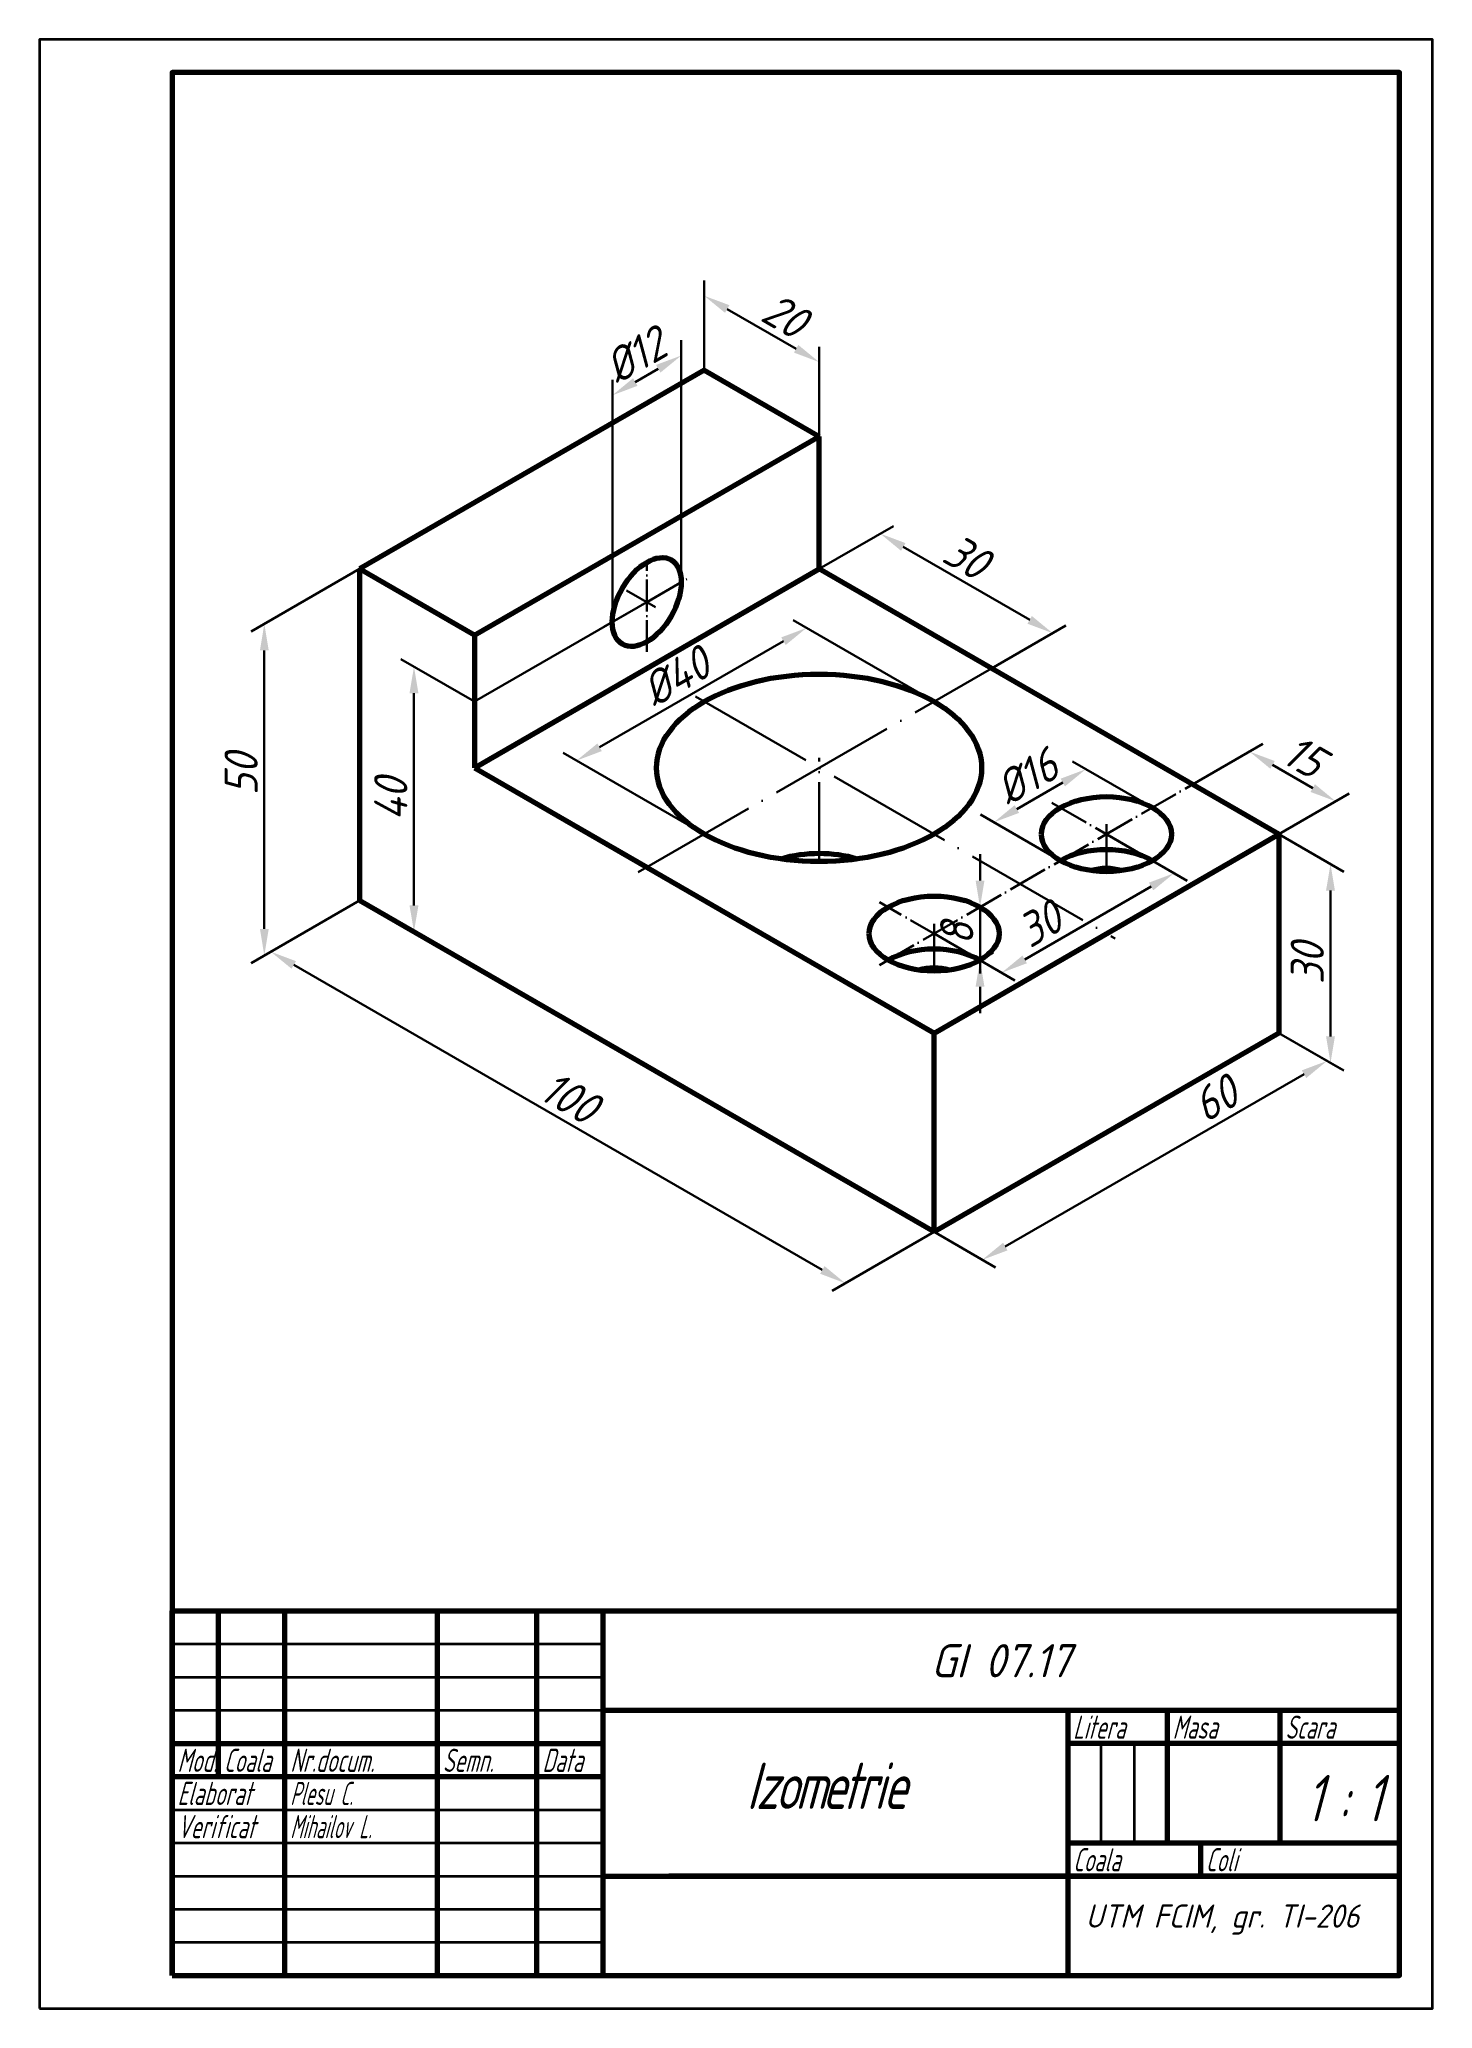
# Model space of a CAD drawing. Header units: millimetres. Extents: x 0 to 210, y 0 to 297.
import ezdxf
from ezdxf.enums import TextEntityAlignment as Align

# ---------------------------------------------------------------- set-up
doc = ezdxf.new("R2010")
doc.units = ezdxf.units.MM
doc.linetypes.add('ACAD_ISO02W100', pattern=[15, 12, -3])
doc.linetypes.add('ACAD_ISO04W100', pattern=[30, 24, -3, 0, -3])
doc.layers.get('0').update_dxf_attribs({"lineweight": 80})
doc.layers.get('Defpoints').update_dxf_attribs({"linetype": 'ACAD_ISO02W100'})
for name, color, linetype, lineweight in [('Axe', 92, 'ACAD_ISO04W100', 30), ('Contur', 12, 'Continuous', 70), ('Cote', 163, 'Continuous', 30), ('Subtire', 53, 'Continuous', 35), ('text3.5', 21, 'Continuous', 35), ('text5', 221, 'Continuous', 50), ('text7', 130, 'Continuous', 70)]:
    doc.layers.add(name, color=color, linetype=linetype, lineweight=lineweight)
doc.styles.get("Standard").update_dxf_attribs({"font": 'isocp.shx', "oblique": 15})
doc.dimstyles.new('ISO-25', dxfattribs={"dimtxt": 5, "dimasz": 4, "dimexe": 2, "dimexo": 0, "dimgap": 1, "dimtad": 1, "dimtoh": 1, "dimdec": 0, "dimtxsty": 'Standard', "dimcen": 4, "dimadec": 0, "dimazin": 0, "dimtfac": 1, "dimtdec": 0, "dimtmove": 0, "dimatfit": 3, "dimldrblk": 'DOTSMALL', "dimfxl": 1, "dimlwd": 30, "dimlwe": 30, "dimarcsym": 0})

# ---------------------------------------------------------------- blocks, each defined once
blk = doc.blocks.new('*D6')
at = {"layer": 'Cote', "color": 0, "lineweight": 30, "transparency": 16777216}
for p, q in [((186.82, 147.13), (196.09, 141.77)), ((190.62, 140.93), (145.59, 114.93)), ((134.85, 117.13), (144.12, 111.77))]:
    blk.add_line(p, q, dxfattribs=at)
at = {"layer": 'Cote', "color": 0, "transparency": 16777216}
for points in [[(190.29, 141.51), (190.96, 140.35), (194.09, 142.93)], [(145.26, 115.51), (145.92, 114.35), (142.12, 112.93)]]:
    blk.add_solid(points, dxfattribs=at)
at = {"layer": 'Defpoints', "color": 0, "transparency": 16777216}
for p in [(186.82, 147.13), (134.85, 117.13), (142.12, 112.93)]:
    blk.add_point(p, dxfattribs=at)
at = {"layer": 'Cote', "color": 0, "transparency": 16777216, "insert": (177.24, 137.25), "char_height": 5, "attachment_point": 5, "rotation": 30}
blk.add_mtext('60', dxfattribs=at)
blk = doc.blocks.new('_DotSmall')
at = {"color": 0, "linetype": 'ByBlock', "const_width": 0.5}
blk.add_lwpolyline([(-0.0625, 0, 1), (0.0625, 0, 1)], format="xyb", close=True, dxfattribs=at)
blk = doc.blocks.new('*D7')
at = {"layer": 'Cote', "color": 0, "lineweight": 30, "transparency": 16777216}
for p, q in [((48.25, 167.13), (32.88, 158.25)), ((38.34, 157.4), (118.01, 111.4)), ((134.85, 117.13), (119.48, 108.25))]:
    blk.add_line(p, q, dxfattribs=at)
at = {"layer": 'Cote', "color": 0, "transparency": 16777216}
for points in [[(38.67, 157.98), (38.01, 156.83), (34.88, 159.4)], [(118.35, 111.98), (117.68, 110.83), (121.48, 109.4)]]:
    blk.add_solid(points, dxfattribs=at)
at = {"layer": 'Defpoints', "color": 0, "transparency": 16777216}
for p in [(48.25, 167.13), (134.85, 117.13), (121.48, 109.4)]:
    blk.add_point(p, dxfattribs=at)
at = {"layer": 'Cote', "color": 0, "transparency": 16777216, "insert": (79.93, 137.43), "char_height": 5, "attachment_point": 5, "rotation": 330}
blk.add_mtext('100', dxfattribs=at)
blk = doc.blocks.new('*D8')
at = {"layer": 'Cote', "color": 0, "lineweight": 30, "transparency": 16777216}
for p, q in [((48.25, 217.13), (31.9, 207.69)), ((33.9, 204.84), (33.9, 162.84)), ((48.25, 167.13), (31.9, 157.69))]:
    blk.add_line(p, q, dxfattribs=at)
at = {"layer": 'Cote', "color": 0, "transparency": 16777216}
for points in [[(33.24, 204.84), (34.57, 204.84), (33.9, 208.84)], [(33.24, 162.84), (34.57, 162.84), (33.9, 158.84)]]:
    blk.add_solid(points, dxfattribs=at)
at = {"layer": 'Defpoints', "color": 0, "transparency": 16777216}
for p in [(48.25, 217.13), (48.25, 167.13), (33.9, 158.84)]:
    blk.add_point(p, dxfattribs=at)
at = {"layer": 'Cote', "color": 0, "transparency": 16777216, "insert": (30.4, 186.15), "char_height": 5, "attachment_point": 5, "rotation": 90}
blk.add_mtext('50', dxfattribs=at)
blk = doc.blocks.new('*D9')
at = {"layer": 'Cote', "color": 0, "lineweight": 30, "transparency": 16777216}
for p, q in [((186.82, 177.13), (196.61, 171.47)), ((194.61, 168.63), (194.61, 146.63)), ((186.82, 147.13), (196.61, 141.47))]:
    blk.add_line(p, q, dxfattribs=at)
at = {"layer": 'Cote', "color": 0, "transparency": 16777216}
for points in [[(193.94, 168.63), (195.28, 168.63), (194.61, 172.63)], [(193.94, 146.63), (195.28, 146.63), (194.61, 142.63)]]:
    blk.add_solid(points, dxfattribs=at)
at = {"layer": 'Defpoints', "color": 0, "transparency": 16777216}
for p in [(186.82, 177.13), (186.82, 147.13), (194.61, 142.63)]:
    blk.add_point(p, dxfattribs=at)
at = {"layer": 'Cote', "color": 0, "transparency": 16777216, "insert": (191.11, 157.63), "char_height": 5, "attachment_point": 5, "rotation": 90}
blk.add_mtext('30', dxfattribs=at)
blk = doc.blocks.new('*D10')
at = {"layer": 'Cote', "color": 0, "lineweight": 30, "transparency": 16777216}
for p, q in [((134.85, 197.13), (113.62, 209.39)), ((84.44, 190.23), (112.15, 206.23)), ((100.21, 177.13), (78.97, 189.39))]:
    blk.add_line(p, q, dxfattribs=at)
at = {"layer": 'Cote', "color": 0, "transparency": 16777216}
for points in [[(111.82, 206.81), (112.49, 205.66), (115.62, 208.23)], [(84.11, 190.81), (84.77, 189.66), (80.97, 188.23)]]:
    blk.add_solid(points, dxfattribs=at)
at = {"layer": 'Defpoints', "color": 0, "transparency": 16777216}
for p in [(115.62, 208.23), (134.85, 197.13), (100.21, 177.13)]:
    blk.add_point(p, dxfattribs=at)
at = {"layer": 'Cote', "color": 0, "transparency": 16777216, "insert": (95.91, 200.9), "char_height": 5, "attachment_point": 5, "rotation": 30}
blk.add_mtext('%%C40', dxfattribs=at)
blk = doc.blocks.new('*D11')
at = {"layer": 'Cote', "color": 0, "lineweight": 30, "transparency": 16777216}
for p, q in [((167.76, 181.13), (155.72, 188.08)), ((154.26, 184.92), (147.33, 180.92)), ((153.91, 173.13), (141.87, 180.08))]:
    blk.add_line(p, q, dxfattribs=at)
at = {"layer": 'Cote', "color": 0, "transparency": 16777216}
for points in [[(153.93, 185.5), (154.59, 184.34), (157.72, 186.92)], [(147, 181.5), (147.67, 180.34), (143.87, 178.92)]]:
    blk.add_solid(points, dxfattribs=at)
at = {"layer": 'Defpoints', "color": 0, "transparency": 16777216}
for p in [(143.87, 178.92), (167.76, 181.13), (153.91, 173.13)]:
    blk.add_point(p, dxfattribs=at)
at = {"layer": 'Cote', "color": 0, "transparency": 16777216, "insert": (148.81, 185.82), "char_height": 5, "attachment_point": 5, "rotation": 30}
blk.add_mtext('%%C16', dxfattribs=at)
blk = doc.blocks.new('*D12')
at = {"layer": 'Cote', "color": 0, "lineweight": 30, "transparency": 16777216}
for p, q in [((96.75, 215.13), (96.75, 251.63)), ((89.82, 245.32), (93.28, 247.32)), ((86.36, 209.13), (86.36, 245.63))]:
    blk.add_line(p, q, dxfattribs=at)
at = {"layer": 'Cote', "color": 0, "transparency": 16777216}
for points in [[(92.95, 247.9), (93.62, 246.75), (96.75, 249.32)], [(89.49, 245.9), (90.15, 244.75), (86.36, 243.32)]]:
    blk.add_solid(points, dxfattribs=at)
at = {"layer": 'Defpoints', "color": 0, "transparency": 16777216}
for p in [(96.75, 249.32), (96.75, 215.13), (86.36, 209.13)]:
    blk.add_point(p, dxfattribs=at)
at = {"layer": 'Cote', "color": 0, "transparency": 16777216, "insert": (89.8, 249.35), "char_height": 5, "attachment_point": 5, "rotation": 30}
blk.add_mtext('%%C12', dxfattribs=at)
blk = doc.blocks.new('*D13')
at = {"layer": 'Cote', "color": 0, "lineweight": 30, "transparency": 16777216}
for p, q in [((117.53, 217.13), (128.75, 223.6)), ((130.22, 220.45), (149.27, 209.45)), ((143.51, 202.13), (154.73, 208.6))]:
    blk.add_line(p, q, dxfattribs=at)
at = {"layer": 'Cote', "color": 0, "transparency": 16777216}
for points in [[(130.55, 221.03), (129.88, 219.87), (126.75, 222.45)], [(149.6, 210.03), (148.93, 208.87), (152.73, 207.45)]]:
    blk.add_solid(points, dxfattribs=at)
at = {"layer": 'Defpoints', "color": 0, "transparency": 16777216}
for p in [(117.53, 217.13), (152.73, 207.45), (143.51, 202.13)]:
    blk.add_point(p, dxfattribs=at)
at = {"layer": 'Cote', "color": 0, "transparency": 16777216, "insert": (139.74, 218.99), "char_height": 5, "attachment_point": 5, "rotation": 330}
blk.add_mtext('30', dxfattribs=at)
blk = doc.blocks.new('*D14')
at = {"layer": 'Cote', "color": 0, "lineweight": 30, "transparency": 16777216}
for p, q in [((173.83, 184.63), (184.41, 190.74)), ((185.87, 187.58), (191.93, 184.08)), ((186.82, 177.13), (197.4, 183.24))]:
    blk.add_line(p, q, dxfattribs=at)
at = {"layer": 'Cote', "color": 0, "transparency": 16777216}
for points in [[(186.21, 188.16), (185.54, 187), (182.41, 189.58)], [(192.27, 184.66), (191.6, 183.5), (195.4, 182.08)]]:
    blk.add_solid(points, dxfattribs=at)
at = {"layer": 'Defpoints', "color": 0, "transparency": 16777216}
for p in [(173.83, 184.63), (195.4, 182.08), (186.82, 177.13)]:
    blk.add_point(p, dxfattribs=at)
at = {"layer": 'Cote', "color": 0, "transparency": 16777216, "insert": (190.65, 188.86), "char_height": 5, "attachment_point": 5, "rotation": 330}
blk.add_mtext('15', dxfattribs=at)
blk = doc.blocks.new('*D15')
at = {"layer": 'Cote', "color": 0, "lineweight": 30, "transparency": 16777216}
for p, q in [((100.21, 247.13), (100.21, 260.64)), ((103.68, 256.33), (114.07, 250.33)), ((117.53, 237.13), (117.53, 250.64))]:
    blk.add_line(p, q, dxfattribs=at)
at = {"layer": 'Cote', "color": 0, "transparency": 16777216}
for points in [[(104.01, 256.91), (103.34, 255.76), (100.21, 258.33)], [(114.4, 250.91), (113.74, 249.76), (117.53, 248.33)]]:
    blk.add_solid(points, dxfattribs=at)
at = {"layer": 'Defpoints', "color": 0, "transparency": 16777216}
for p in [(100.21, 247.13), (117.53, 248.33), (117.53, 237.13)]:
    blk.add_point(p, dxfattribs=at)
at = {"layer": 'Cote', "color": 0, "transparency": 16777216, "insert": (112.37, 255.35), "char_height": 5, "attachment_point": 5, "rotation": 330}
blk.add_mtext('20', dxfattribs=at)
blk = doc.blocks.new('*D32')
at = {"layer": 'Cote', "color": 0, "lineweight": 30, "transparency": 16777216}
for p, q in [((160.83, 177.13), (173.03, 170.08)), ((148.52, 158.24), (167.57, 169.24)), ((134.85, 162.13), (147.05, 155.08))]:
    blk.add_line(p, q, dxfattribs=at)
at = {"layer": 'Cote', "color": 0, "transparency": 16777216}
for points in [[(167.24, 169.82), (167.9, 168.66), (171.03, 171.24)], [(148.18, 158.82), (148.85, 157.66), (145.05, 156.24)]]:
    blk.add_solid(points, dxfattribs=at)
at = {"layer": 'Defpoints', "color": 0, "transparency": 16777216}
for p in [(160.83, 177.13), (171.03, 171.24), (134.85, 162.13)]:
    blk.add_point(p, dxfattribs=at)
at = {"layer": 'Cote', "color": 0, "transparency": 16777216, "insert": (150.75, 163.57), "char_height": 5, "attachment_point": 5, "rotation": 30}
blk.add_mtext('30', dxfattribs=at)
blk = doc.blocks.new('*D33')
at = {"layer": 'Cote', "color": 0, "lineweight": 30, "transparency": 16777216}
for p, q in [((65.57, 197.13), (54.46, 203.54)), ((56.46, 198.39), (56.46, 166.39)), ((65.57, 157.13), (54.46, 163.54))]:
    blk.add_line(p, q, dxfattribs=at)
at = {"layer": 'Cote', "color": 0, "transparency": 16777216}
for points in [[(55.79, 198.39), (57.13, 198.39), (56.46, 202.39)], [(55.79, 166.39), (57.13, 166.39), (56.46, 162.39)]]:
    blk.add_solid(points, dxfattribs=at)
at = {"layer": 'Defpoints', "color": 0, "transparency": 16777216}
for p in [(65.57, 197.13), (56.46, 162.39), (65.57, 157.13)]:
    blk.add_point(p, dxfattribs=at)
at = {"layer": 'Cote', "color": 0, "transparency": 16777216, "insert": (52.96, 182.39), "char_height": 5, "attachment_point": 5, "rotation": 90}
blk.add_mtext('40', dxfattribs=at)
blk = doc.blocks.new('*D35')
at = {"layer": 'Cote', "color": 0, "lineweight": 30, "transparency": 16777216}
for p, q in [((141.78, 170.13), (141.78, 174.13)), ((141.78, 166.13), (143.78, 167.28)), ((141.78, 166.13), (141.78, 158.13)), ((141.78, 158.13), (143.78, 159.28)), ((141.78, 154.13), (141.78, 150.13))]:
    blk.add_line(p, q, dxfattribs=at)
at = {"layer": 'Cote', "color": 0, "transparency": 16777216}
for points in [[(141.12, 170.13), (142.45, 170.13), (141.78, 166.13)], [(141.12, 154.13), (142.45, 154.13), (141.78, 158.13)]]:
    blk.add_solid(points, dxfattribs=at)
at = {"layer": 'Defpoints', "color": 0, "transparency": 16777216}
for p in [(141.78, 166.13), (141.78, 158.13), (141.78, 158.13)]:
    blk.add_point(p, dxfattribs=at)
at = {"layer": 'Cote', "color": 0, "transparency": 16777216, "insert": (138.28, 162.13), "char_height": 5, "attachment_point": 5, "rotation": 90}
blk.add_mtext('8', dxfattribs=at)

msp = doc.modelspace()

# ---------------------------------------------------------------- linework, layer by layer
at = {"layer": 'Axe', "ltscale": 0.2}
msp.add_line((91.55, 204.63), (91.55, 218.13), dxfattribs=at)
at = {"layer": 'Axe', "ltscale": 0.25}
for p, q in [((85.06, 208.38), (98.05, 215.88)), ((126.63, 157.38), (173.83, 184.63)), ((152.61, 181.88), (169.06, 172.38)), ((143.08, 157.38), (126.63, 166.88))]:
    msp.add_line(p, q, dxfattribs=at)
at = {"layer": 'Axe'}
for p, q in [((88.49, 213.89), (92.85, 211.38)), ((160.83, 171.47), (160.83, 178.63)), ((134.85, 156.47), (134.85, 163.63))]:
    msp.add_line(p, q, dxfattribs=at)
at = {"layer": 'Axe', "ltscale": 0.8}
for p, q in [((90.25, 171.38), (144.81, 202.88)), ((98.91, 197.88), (162.13, 161.38))]:
    msp.add_line(p, q, dxfattribs=at)
at = {"layer": 'Axe', "ltscale": 0.5}
msp.add_line((117.53, 172.98), (117.53, 188.63), dxfattribs=at)
at = {"layer": 'Contur'}
for p, q in [((100.21, 247.13), (48.25, 217.13)), ((100.21, 247.13), (117.53, 237.13)), ((65.57, 207.13), (117.53, 237.13)), ((117.53, 217.13), (117.53, 237.13)), ((48.25, 217.13), (48.25, 167.13)), ((65.57, 207.13), (48.25, 217.13)), ((65.57, 187.13), (117.53, 217.13)), ((186.82, 177.13), (117.53, 217.13)), ((65.57, 207.13), (65.57, 187.13)), ((65.57, 187.13), (134.85, 147.13)), ((65.57, 187.13), (91.55, 172.13)), ((134.85, 147.13), (186.82, 177.13)), ((186.82, 177.13), (186.82, 147.13)), ((134.85, 117.13), (48.25, 167.13)), ((134.85, 147.13), (121.86, 154.63)), ((186.82, 147.13), (134.85, 117.13)), ((134.85, 117.13), (134.85, 147.13)), ((20, 5), (20, 60)), ((20, 5), (20, 60)), ((20, 60), (205, 60)), ((20, 5), (20, 60)), ((27, 35), (27, 60)), ((37, 5), (37, 60)), ((37, 5), (37, 60)), ((60, 5), (60, 60)), ((60, 5), (60, 60)), ((75, 5), (75, 60)), ((85, 5), (85, 60)), ((85, 45), (205, 45)), ((155, 45), (155, 5)), ((170, 45), (170, 25)), ((187, 25), (187, 45)), ((205, 45), (205, 45)), ((205, 45), (205, 45)), ((20, 40), (85, 40)), ((205, 40), (155, 40)), ((20, 35), (85, 35)), ((155, 25), (205, 25)), ((175, 25), (175, 20)), ((85, 20), (205, 20)), ((205, 20), (94.9, 20))]:
    msp.add_line(p, q, dxfattribs=at)
msp.add_lwpolyline([(20, 5), (205, 5), (205, 292), (20, 292)], close=True, dxfattribs=at)
for centre, major_axis in [((91.55, 212.13), (-3.67, -6.36)), ((117.53, 187.13), (-24.49, 0)), ((160.83, 177.13), (-9.8, 0)), ((134.85, 162.13), (-9.8, 0))]:
    msp.add_ellipse(centre, major_axis=major_axis, ratio=0.57735, dxfattribs=at)
for centre, major_axis, start_param, end_param in [((160.83, 169.13), (-9.8, 0), 3.926991, 5.497787), ((117.53, 167.13), (-12.25, 0), 4.225694, 5.199084), ((160.83, 169.13), (-4.9, 0), 4.225694, 5.199084), ((134.85, 154.13), (-9.8, 0), 3.926991, 5.497787), ((134.85, 154.13), (-4.9, 0), 4.225694, 5.199084)]:
    msp.add_ellipse(centre, major_axis=major_axis, ratio=0.57735, start_param=start_param, end_param=end_param, dxfattribs=at)
at = {"layer": 'Cote'}
for p, q in [((91.55, 212.13), (65.57, 197.13)), ((141.78, 166.13), (141.78, 156.13))]:
    msp.add_line(p, q, dxfattribs=at)
at = {"layer": 'Subtire'}
for p, q in [((20, 55), (85, 55)), ((20, 50), (85, 50)), ((20, 45), (85, 45)), ((160, 40), (160, 25)), ((165, 40), (165, 25)), ((20, 30), (85, 30)), ((20, 25), (85, 25)), ((20, 20), (85, 20)), ((20, 15), (85, 15)), ((20, 10), (85, 10))]:
    msp.add_line(p, q, dxfattribs=at)
msp.add_lwpolyline([(0, 0), (210, 0), (210, 297), (0, 297)], close=True, dxfattribs=at)
at = {"layer": 'text5'}
msp.add_line((110, 0), (110, 0), dxfattribs=at)

# ---------------------------------------------------------------- texts
at = {"layer": 'text3.5', "char_height": 3.5, "attachment_point": 1}
for s, width, insert in [('{\\Fisocp|c238;\\W0.7;Litera}', 4.3941, (155.81, 44.2)), ('{\\Fisocp|c238;\\W0.7;Masa}', 4.3941, (170.81, 44.2)), ('{\\Fisocp|c238;\\W0.7;Scara}', 4.3941, (187.81, 44.2)), ('{\\Fisocp|c238;\\W0.7;Mod.}', 4.3941, (20.81, 39.2)), ('{\\Fisocp|c238;\\W0.7;Coala}', 4.3941, (27.81, 39.2)), ('{\\Fisocp|c238;\\W0.7;Nr.docum.}', 4.3941, (37.81, 39.2)), ('{\\Fisocp|c238;\\W0.7;Semn.}', 4.3941, (60.81, 39.2)), ('{\\Fisocp|c238;\\W0.7;Data}', 4.3941, (75.81, 39.2)), ('{\\Fisocp|c238;\\W0.7;Elaborat}', 4.3941, (20.81, 34.2)), ('{\\W0.6;Plesu C.}', 22.189, (37.81, 34.2)), ('{\\Fisocp|c238;\\W0.7;Verificat}', 4.3941, (20.81, 29.2)), ('{\\W0.6;Mihailov L.}', 22.189, (37.81, 29.2)), ('{\\Fisocp|c238;\\W0.7;Coala}', 4.3941, (155.81, 24.2)), ('{\\Fisocp|c238;\\W0.7;Coli}', 4.3941, (175.81, 24.2))]:
    msp.add_mtext_dynamic_manual_height_columns(s, width=width, gutter_width=12.5, heights=[0], dxfattribs=dict(at, insert=insert))
at = {"layer": 'text5', "oblique": 15}
msp.add_text('GI 07.17', height=5, dxfattribs=at).set_placement((144.92, 52.48), align=Align.MIDDLE)
at = {"layer": 'text5', "insert": (157.68, 15.71), "char_height": 3.5, "attachment_point": 1}
msp.add_mtext_dynamic_manual_height_columns('UTM FCIM, gr. TI-206', width=54.2101, gutter_width=17.5, heights=[14.87], dxfattribs=at)
at = {"layer": 'text7', "char_height": 7, "attachment_point": 1}
for s, width, heights, insert in [('{\\W0.8;\\T0.85;Izometrie}', 57.03, [14.14], (106.58, 37.11)), ('{\\W0.8;\\T0.85;1 : 1}', 16.2769, [7.63], (190.87, 35.24))]:
    msp.add_mtext_dynamic_manual_height_columns(s, width=width, gutter_width=17.5, heights=heights, dxfattribs=dict(at, insert=insert))

# ---------------------------------------------------------------- dimensions: what is measured, and where the dimension line sits
at = {"layer": 'Cote'}
for base, p1, p2, angle, picture, middle in [((117.53, 248.33), (100.21, 247.13), (117.53, 237.13), 330, '*D15', (110.62, 252.32)), ((152.73, 207.45), (117.53, 217.13), (143.51, 202.13), 330, '*D13', (137.99, 215.96)), ((33.9, 158.84), (48.25, 217.13), (48.25, 167.13), 270, '*D8', (33.9, 186.15)), ((171.03, 171.24), (134.85, 162.13), (160.83, 177.13), 30, '*D32', (152.5, 160.54)), ((142.12, 112.93), (186.82, 147.13), (134.85, 117.13), 210, '*D6', (178.99, 134.21))]:
    dim = msp.add_linear_dim(base=base, p1=p1, p2=p2, angle=angle, dimstyle='ISO-25', dxfattribs=at)
    dim.commit()
    dim.dimension.update_dxf_attribs({"geometry": picture, "text_midpoint": middle, "dimtype": 161})
for base, p1, p2, angle, picture, middle in [((96.75, 249.32), (86.36, 209.13), (96.75, 215.13), 30, '*D12', (91.55, 246.32)), ((115.62, 208.23), (100.21, 177.13), (134.85, 197.13), 30, '*D10', (97.66, 197.87)), ((143.87, 178.92), (167.76, 181.13), (153.91, 173.13), 210, '*D11', (150.56, 182.78))]:
    dim = msp.add_linear_dim(base=base, p1=p1, p2=p2, angle=angle, text='%%C<>', dimstyle='ISO-25', dxfattribs=at)
    dim.commit()
    dim.dimension.update_dxf_attribs({"geometry": picture, "text_midpoint": middle, "dimtype": 161})
for p1, p2, distance, picture, middle in [((65.57, 197.13), (65.57, 157.13), -9.11, '*D33', (52.96, 182.39)), ((173.83, 184.63), (186.82, 177.13), 8.58, '*D14', (190.65, 188.86)), ((186.82, 177.13), (186.82, 147.13), 7.79, '*D9', (191.11, 157.63)), ((48.25, 167.13), (134.85, 117.13), -13.38, '*D7', (79.93, 137.43))]:
    dim = msp.add_aligned_dim(p1=p1, p2=p2, distance=distance, dimstyle='ISO-25', dxfattribs=at)
    dim.commit()
    dim.dimension.update_dxf_attribs({"geometry": picture, "text_midpoint": middle})
dim = msp.add_linear_dim(base=(141.78, 158.13), p1=(141.78, 166.13), p2=(141.78, 158.13), angle=90, dimstyle='ISO-25', dxfattribs=at)
dim.commit()
dim.dimension.update_dxf_attribs({"geometry": '*D35', "text_midpoint": (138.28, 162.13)})

doc.saveas('drawing.dxf')
